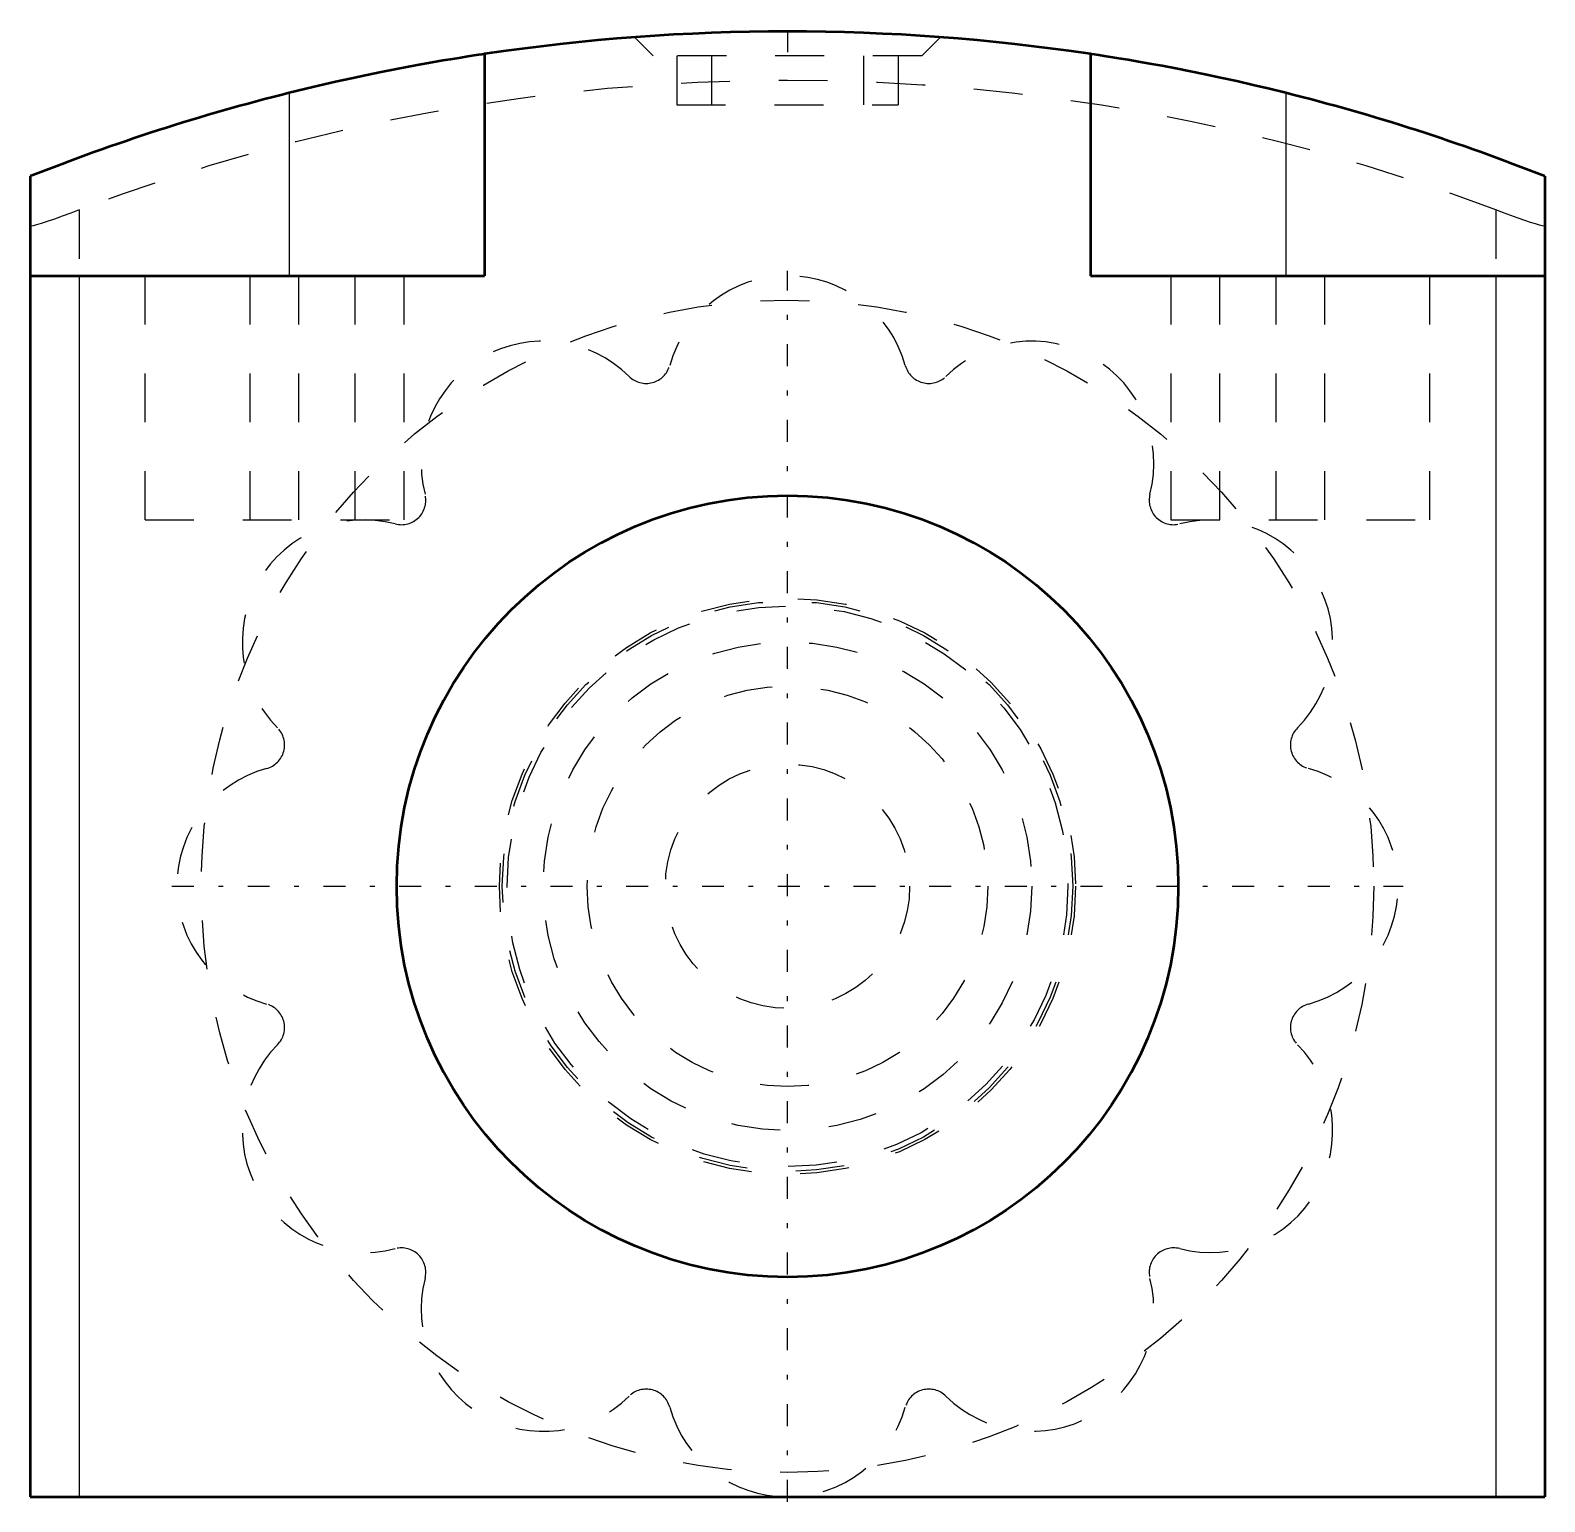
# Model space of a CAD drawing. Header units: millimetres. Extents: x -15.5 to 15.5, y -0.1 to 30.
import ezdxf

# ---------------------------------------------------------------- set-up
doc = ezdxf.new("R2010")
doc.units = ezdxf.units.MM
doc.linetypes.add('Center', pattern=[1.5, 0.45, -0.5, 0.05, -0.5])
doc.linetypes.add('Dashed', pattern=[2, 1, -1])
for name, color, linetype, lineweight in [('AM_0', 7, 'Continuous', 50), ('AM_4', 3, 'Continuous', 25), ('AM_7', 7, 'Center', 25), ('AM_9', 6, 'Dashed', 25)]:
    doc.layers.add(name, color=color, linetype=linetype, lineweight=lineweight)

msp = doc.modelspace()

# ---------------------------------------------------------------- linework, layer by layer
at = {"layer": 'AM_0'}
for p, q in [((-6.2, 29.54), (-6.2, 25)), ((6.2, 29.54), (6.2, 25)), ((-15.5, 27.035), (-15.5, 0)), ((15.5, 27.035), (15.5, 0)), ((-15.5, 25), (-6.2, 25)), ((6.2, 25), (15.5, 25)), ((-15.5, 0), (15.5, 0))]:
    msp.add_line(p, q, dxfattribs=at)
for points in [[(-6.2, 29.54), (-6.214, 29.538), (-6.254, 29.532), (-6.324, 29.521), (-6.421, 29.506), (-6.541, 29.487), (-6.686, 29.464), (-6.86, 29.436), (-7.057, 29.403), (-7.271, 29.366), (-7.503, 29.324), (-7.761, 29.277), (-8.035, 29.224), (-8.318, 29.168), (-8.614, 29.107), (-8.928, 29.04), (-9.25, 28.969), (-9.719, 28.86), (-10.2, 28.743)], [(10.2, 28.743), (9.866, 28.825), (9.533, 28.904), (9.195, 28.981), (8.863, 29.054), (8.55, 29.121), (8.247, 29.182), (7.949, 29.241), (7.668, 29.294), (7.418, 29.34), (7.187, 29.38), (6.971, 29.417), (6.779, 29.449), (6.619, 29.475), (6.484, 29.496), (6.371, 29.514), (6.286, 29.527), (6.222, 29.537), (6.2, 29.54)]]:
    msp.add_lwpolyline(points, dxfattribs=at)
msp.add_circle((0, 12.5), 8, dxfattribs=at)
for start, end in [(81.511, 98.489), (104.0552, 111.6569), (68.3431, 75.9448)]:
    msp.add_arc((0, -12), 42, start, end, dxfattribs=at)
at = {"layer": 'AM_4'}
for p, q in [((-10.2, 28.743), (-10.2, 25)), ((10.2, 28.743), (10.2, 25)), ((-14.5, 25), (-14.5, 0)), ((14.5, 25), (14.5, 0))]:
    msp.add_line(p, q, dxfattribs=at)
at = {"layer": 'AM_7'}
for p, q in [((0, 30.025), (0, 29.475)), ((0, -0.1), (0, 25.1)), ((-12.6, 12.5), (12.6, 12.5))]:
    msp.add_line(p, q, dxfattribs=at)
at = {"layer": 'AM_9'}
for p, q in [((-3.132, 29.882), (-2.75, 29.5)), ((2.75, 29.5), (3.128, 29.878)), ((2.75, 29.5), (-2.75, 29.5)), ((-2.266, 29.5), (-2.266, 28.5)), ((-1.559, 29.5), (-1.559, 28.5)), ((1.559, 29.5), (1.559, 28.5)), ((2.266, 29.5), (2.266, 28.5)), ((-2.266, 28.5), (2.266, 28.5)), ((-14.5, 26.346), (-14.5, 25)), ((14.5, 26.346), (14.5, 25)), ((-13.15, 20), (-13.15, 25)), ((-11, 20), (-11, 25)), ((-10, 20), (-10, 25)), ((-8.85, 20), (-8.85, 25)), ((-7.85, 20), (-7.85, 25)), ((7.85, 25), (7.85, 20)), ((8.85, 20), (8.85, 25)), ((10, 20), (10, 25)), ((11, 20), (11, 25)), ((13.15, 20), (13.15, 25)), ((-13.15, 20), (-7.85, 20)), ((7.85, 20), (13.15, 20))]:
    msp.add_line(p, q, dxfattribs=at)
for points in [[(-14.5, 26.346), (-14.673, 26.281), (-14.846, 26.218), (-15.005, 26.161), (-15.155, 26.109), (-15.275, 26.07), (-15.376, 26.04), (-15.442, 26.024), (-15.485, 26.018), (-15.5, 26.024)], [(15.5, 26.024), (15.488, 26.018), (15.451, 26.022), (15.392, 26.036), (15.31, 26.059), (15.21, 26.091), (15.092, 26.131), (14.956, 26.178), (14.805, 26.232), (14.656, 26.287), (14.5, 26.346)]]:
    msp.add_lwpolyline(points, dxfattribs=at)
for radius in [12, 5.898, 5.838, 5.74, 5, 4.1, 2.5]:
    msp.add_circle((0, 12.5), radius, dxfattribs=at)
for centre, radius, start, end in [((0, -12), 40.996, 69.2865, 110.7135), ((0, 22.5), 2.5, 15.3755, 164.6245), ((-5, 21.16), 2.5, 45.3755, 194.6245), ((5, 21.16), 2.5, 345.3755, 134.6245), ((-2.893, 23.295), 0.5, 225.3755, 344.6245), ((2.893, 23.295), 0.5, 195.3755, 314.6245), ((-7.903, 20.403), 0.5, 255.3755, 14.6245), ((7.903, 20.403), 0.5, 165.3755, 284.6245), ((-8.66, 17.5), 2.5, 75.3755, 224.6245), ((8.66, 17.5), 2.5, 315.3755, 104.6245), ((-10.795, 15.393), 0.5, 285.3755, 44.6245), ((10.795, 15.393), 0.5, 135.3755, 254.6245), ((-10, 12.5), 2.5, 105.3755, 254.6245), ((10, 12.5), 2.5, 285.3755, 74.6245), ((-10.795, 9.607), 0.5, 315.3755, 74.6245), ((10.795, 9.607), 0.5, 105.3755, 224.6245), ((-8.66, 7.5), 2.5, 135.3755, 284.6245), ((8.66, 7.5), 2.5, 255.3755, 44.6245), ((-7.903, 4.597), 0.5, 345.3755, 104.6245), ((7.903, 4.597), 0.5, 75.3755, 194.6245), ((-5, 3.84), 2.5, 165.3755, 314.6245), ((5, 3.84), 2.5, 225.3755, 14.6245), ((-2.893, 1.705), 0.5, 15.3755, 134.6245), ((2.893, 1.705), 0.5, 45.3755, 164.6245), ((0, 2.5), 2.5, 195.3755, 344.6245)]:
    msp.add_arc(centre, radius, start, end, dxfattribs=at)

doc.saveas('drawing.dxf')
